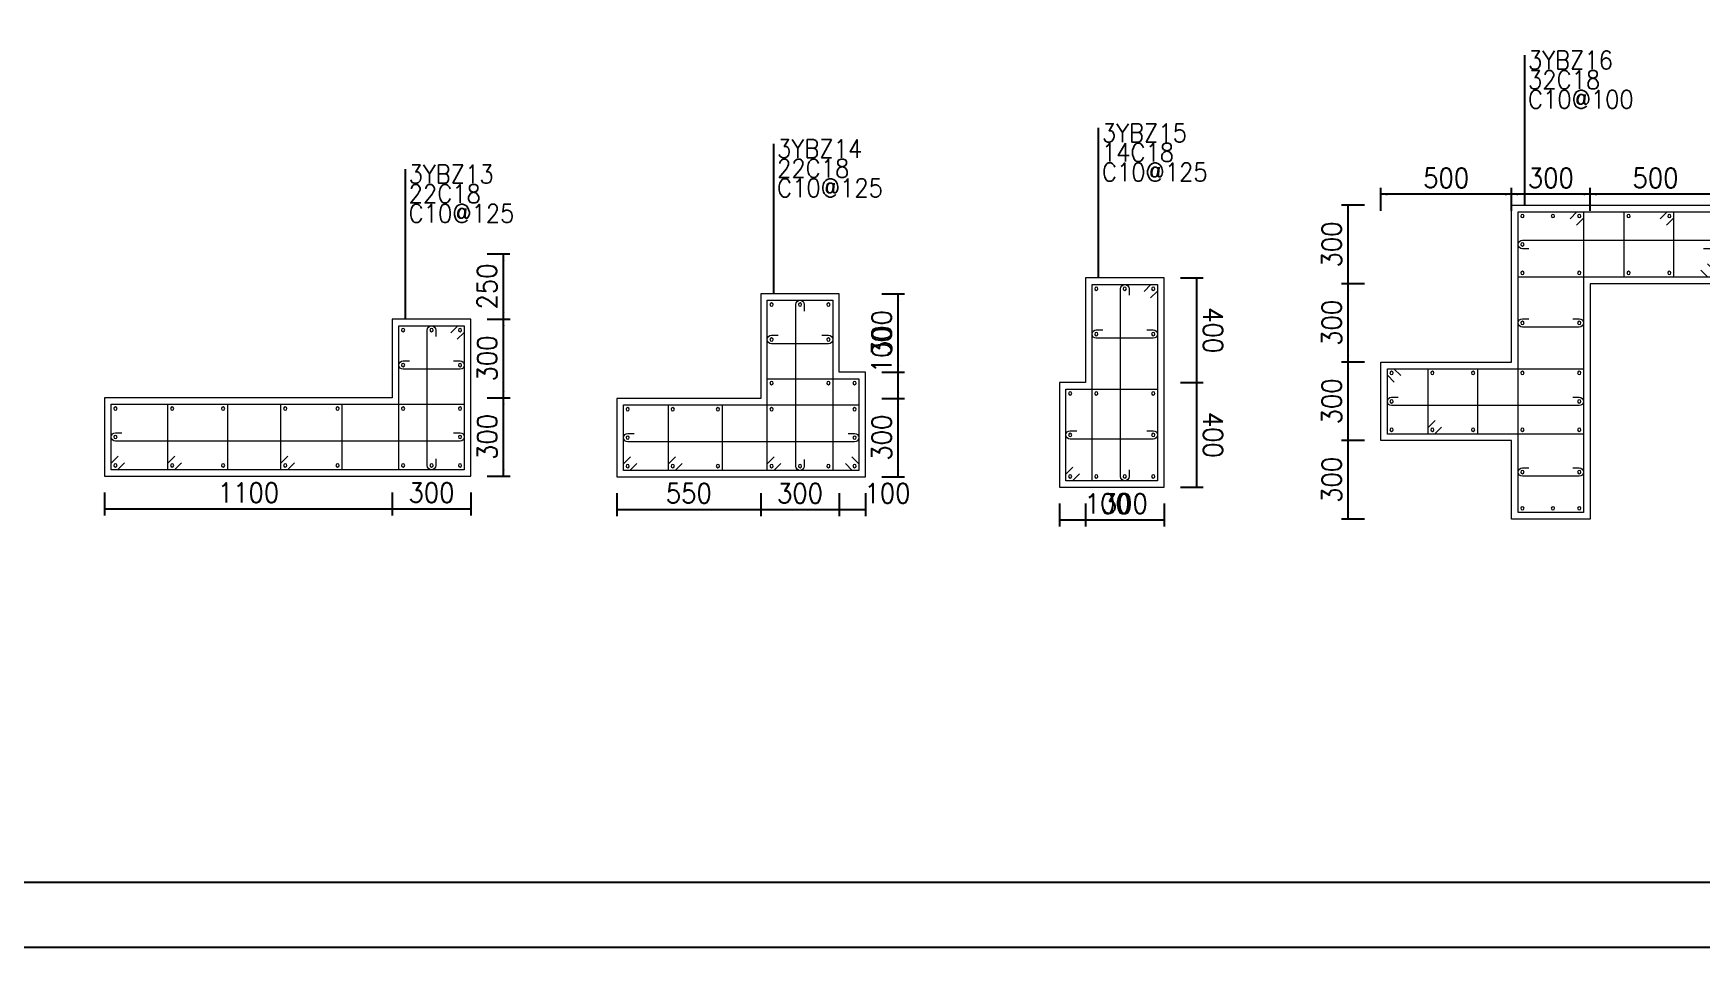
# Model space of a CAD drawing. Extents: x 292423 to 377252, y 106557 to 361882.
# Drawn here: x 310303 to 335798, y 237174 to 251154 of the extents above; entities that cross this region are included whole.
import ezdxf
from ezdxf.enums import TextEntityAlignment as Align

# ---------------------------------------------------------------- set-up
doc = ezdxf.new("R2010")
doc.units = 0
doc.header["$LTSCALE"] = 1000
for name, color, linetype in [('1508', 2, 'Continuous'), ('tk', 7, 'Continuous'), ('Y阴影', 254, 'Continuous')]:
    doc.layers.add(name, color=color, linetype=linetype)
for name, color, linetype, lineweight in [('REIN', 6, 'Continuous', 18), ('Z-柱大样外框', 7, 'ByLayer', 18), ('Z-详图标注', 3, 'Continuous', 18)]:
    doc.layers.add(name, color=color, linetype=linetype, lineweight=lineweight)
doc.styles.get("Standard").update_dxf_attribs({"font": 'standard'})
doc.dimstyles.get("Standard").update_dxf_attribs({"dimtxt": 300, "dimasz": 100, "dimexe": 100, "dimexo": 250, "dimgap": 100, "dimtad": 0, "dimtoh": 1, "dimdec": 0, "dimlfac": 0.25, "dimdsep": 46, "dimcen": 0.09, "dimclrt": 7, "dimadec": 0, "dimazin": 0, "dimtfac": 1, "dimtdec": 4, "dimtofl": 0, "dimtmove": 0, "dimatfit": 3, "dimfxl": 1, "dimtolj": 1, "dimtzin": 0, "dimarcsym": 0})

# ---------------------------------------------------------------- blocks, each defined once
blk = doc.blocks.new('*D13')
at = {"layer": 'Z-详图标注', "color": 0, "linetype": 'ByBlock', "lineweight": -2}
for p, q in [((311392, 244132), (311392, 243782)), ((315791, 244132), (315791, 243782)), ((311392, 243882), (315791, 243882))]:
    blk.add_line(p, q, dxfattribs=at)
for points in [[(311392, 243882), (311492, 243899), (311492, 243866)], [(315791, 243882), (315691, 243866), (315691, 243899)]]:
    blk.add_solid(points, dxfattribs=at)
at = {"layer": 'Z-详图标注', "color": 7, "linetype": 'Continuous', "lineweight": -2, "insert": (313592, 244132), "char_height": 300, "width": 685, "attachment_point": 5, "rotation": 0.0006}
blk.add_mtext('1100', dxfattribs=at)
blk = doc.blocks.new('*D501')
at = {"layer": 'Z-详图标注', "color": 0, "linetype": 'ByBlock', "lineweight": -2}
for p, q in [((315791, 244132), (315791, 243782)), ((316992, 244132), (316992, 243783)), ((315791, 243882), (316992, 243883))]:
    blk.add_line(p, q, dxfattribs=at)
for points in [[(315791, 243882), (315891, 243899), (315891, 243866)], [(316992, 243883), (316892, 243866), (316892, 243899)]]:
    blk.add_solid(points, dxfattribs=at)
at = {"layer": 'Z-详图标注', "color": 7, "linetype": 'Continuous', "lineweight": -2, "insert": (316392, 244132), "char_height": 300, "width": 566.67, "attachment_point": 5, "rotation": 0.0006}
blk.add_mtext('300', dxfattribs=at)
blk = doc.blocks.new('*D560')
at = {"layer": 'Z-详图标注', "color": 0, "linetype": 'ByBlock', "lineweight": -2}
for p, q in [((317242, 245583), (317592, 245583)), ((317492, 244383), (317492, 245583)), ((317242, 244383), (317592, 244383))]:
    blk.add_line(p, q, dxfattribs=at)
for points in [[(317492, 245583), (317509, 245483), (317475, 245483)], [(317492, 244383), (317475, 244483), (317509, 244483)]]:
    blk.add_solid(points, dxfattribs=at)
at = {"layer": 'Z-详图标注', "color": 7, "linetype": 'Continuous', "lineweight": -2, "insert": (317242, 244983), "char_height": 300, "width": 566.67, "attachment_point": 5, "rotation": 90}
blk.add_mtext('300', dxfattribs=at)
blk = doc.blocks.new('*D170')
at = {"layer": 'Z-详图标注', "color": 0, "linetype": 'ByBlock', "lineweight": -2}
for p, q in [((317242, 246783), (317592, 246783)), ((317492, 245583), (317492, 246783)), ((317242, 245583), (317592, 245583))]:
    blk.add_line(p, q, dxfattribs=at)
for points in [[(317492, 246783), (317509, 246683), (317475, 246683)], [(317492, 245583), (317475, 245683), (317509, 245683)]]:
    blk.add_solid(points, dxfattribs=at)
at = {"layer": 'Z-详图标注', "color": 7, "linetype": 'Continuous', "lineweight": -2, "insert": (317242, 246183), "char_height": 300, "width": 566.67, "attachment_point": 5, "rotation": 90}
blk.add_mtext('300', dxfattribs=at)
blk = doc.blocks.new('*D663')
at = {"layer": 'Z-详图标注', "color": 0, "linetype": 'ByBlock', "lineweight": -2}
for p, q in [((317241, 247783), (317591, 247783)), ((317491, 246783), (317491, 247783)), ((317241, 246783), (317591, 246783))]:
    blk.add_line(p, q, dxfattribs=at)
for points in [[(317491, 247783), (317508, 247683), (317474, 247683)], [(317491, 246783), (317474, 246883), (317508, 246883)]]:
    blk.add_solid(points, dxfattribs=at)
at = {"layer": 'Z-详图标注', "color": 7, "linetype": 'Continuous', "lineweight": -2, "insert": (317241, 247283), "char_height": 300, "width": 566.67, "attachment_point": 5, "rotation": 90}
blk.add_mtext('250', dxfattribs=at)
blk = doc.blocks.new('*D270')
at = {"layer": 'Z-详图标注', "color": 0, "linetype": 'ByBlock', "lineweight": -2}
for p, q in [((319226, 244122), (319226, 243772)), ((321426, 244122), (321426, 243772)), ((319226, 243872), (321426, 243872))]:
    blk.add_line(p, q, dxfattribs=at)
for points in [[(319226, 243872), (319326, 243889), (319326, 243856)], [(321426, 243872), (321326, 243856), (321326, 243889)]]:
    blk.add_solid(points, dxfattribs=at)
at = {"layer": 'Z-详图标注', "color": 7, "linetype": 'Continuous', "lineweight": -2, "insert": (320326, 244122), "char_height": 300, "width": 566.67, "attachment_point": 5, "rotation": 359.9999}
blk.add_mtext('550', dxfattribs=at)
blk = doc.blocks.new('*D326')
at = {"layer": 'Z-详图标注', "color": 0, "linetype": 'ByBlock', "lineweight": -2}
for p, q in [((321426, 244122), (321426, 243772)), ((322626, 244122), (322626, 243772)), ((321426, 243872), (322626, 243872))]:
    blk.add_line(p, q, dxfattribs=at)
for points in [[(321426, 243872), (321526, 243889), (321526, 243855)], [(322626, 243872), (322526, 243855), (322526, 243889)]]:
    blk.add_solid(points, dxfattribs=at)
at = {"layer": 'Z-详图标注', "color": 7, "linetype": 'Continuous', "lineweight": -2, "insert": (322026, 244122), "char_height": 300, "width": 566.67, "attachment_point": 5, "rotation": 359.9999}
blk.add_mtext('300', dxfattribs=at)
blk = doc.blocks.new('*D815')
at = {"layer": 'Z-详图标注', "color": 0, "linetype": 'ByBlock', "lineweight": -2}
for p, q in [((322626, 244122), (322626, 243772)), ((323026, 244122), (323026, 243772)), ((322626, 243872), (323026, 243872))]:
    blk.add_line(p, q, dxfattribs=at)
for points in [[(322626, 243872), (322726, 243889), (322726, 243855)], [(323026, 243872), (322926, 243855), (322926, 243889)]]:
    blk.add_solid(points, dxfattribs=at)
at = {"layer": 'Z-详图标注', "color": 7, "linetype": 'Continuous', "lineweight": -2, "insert": (323364, 244122), "char_height": 300, "width": 476.67, "attachment_point": 5, "rotation": 359.9999}
blk.add_mtext('100', dxfattribs=at)
blk = doc.blocks.new('*D527')
at = {"layer": 'Z-详图标注', "color": 0, "linetype": 'ByBlock', "lineweight": -2}
for p, q in [((323276, 245572), (323626, 245572)), ((323526, 244372), (323526, 245572)), ((323276, 244372), (323626, 244372))]:
    blk.add_line(p, q, dxfattribs=at)
for points in [[(323526, 245572), (323543, 245472), (323509, 245472)], [(323526, 244372), (323509, 244472), (323543, 244472)]]:
    blk.add_solid(points, dxfattribs=at)
at = {"layer": 'Z-详图标注', "color": 7, "linetype": 'Continuous', "lineweight": -2, "insert": (323276, 244972), "char_height": 300, "width": 566.67, "attachment_point": 5, "rotation": 89.9999}
blk.add_mtext('300', dxfattribs=at)
blk = doc.blocks.new('*D143')
at = {"layer": 'Z-详图标注', "color": 0, "linetype": 'ByBlock', "lineweight": -2}
for p, q in [((323276, 245972), (323626, 245972)), ((323526, 245572), (323526, 245972)), ((323276, 245572), (323626, 245572))]:
    blk.add_line(p, q, dxfattribs=at)
for points in [[(323526, 245972), (323543, 245872), (323509, 245872)], [(323526, 245572), (323509, 245672), (323543, 245672)]]:
    blk.add_solid(points, dxfattribs=at)
at = {"layer": 'Z-详图标注', "color": 7, "linetype": 'Continuous', "lineweight": -2, "insert": (323276, 246310), "char_height": 300, "width": 476.67, "attachment_point": 5, "rotation": 89.9999}
blk.add_mtext('100', dxfattribs=at)
blk = doc.blocks.new('*D194')
at = {"layer": 'Z-详图标注', "color": 0, "linetype": 'ByBlock', "lineweight": -2}
for p, q in [((323276, 247172), (323626, 247172)), ((323526, 245972), (323526, 247172)), ((323276, 245972), (323626, 245972))]:
    blk.add_line(p, q, dxfattribs=at)
for points in [[(323526, 247172), (323543, 247072), (323509, 247072)], [(323526, 245972), (323509, 246072), (323543, 246072)]]:
    blk.add_solid(points, dxfattribs=at)
at = {"layer": 'Z-详图标注', "color": 7, "linetype": 'Continuous', "lineweight": -2, "insert": (323276, 246572), "char_height": 300, "width": 566.67, "attachment_point": 5, "rotation": 89.9999}
blk.add_mtext('300', dxfattribs=at)
blk = doc.blocks.new('*D688')
at = {"layer": 'Z-详图标注', "color": 0, "linetype": 'ByBlock', "lineweight": -2}
for p, q in [((325992, 243964), (325992, 243614)), ((326392, 243964), (326392, 243614)), ((325992, 243714), (326392, 243714))]:
    blk.add_line(p, q, dxfattribs=at)
for points in [[(325992, 243714), (326092, 243730), (326092, 243697)], [(326392, 243714), (326292, 243697), (326292, 243730)]]:
    blk.add_solid(points, dxfattribs=at)
at = {"layer": 'Z-详图标注', "color": 7, "linetype": 'Continuous', "lineweight": -2, "insert": (326730, 243964), "char_height": 300, "width": 476.67, "attachment_point": 5, "rotation": 0.0002}
blk.add_mtext('100', dxfattribs=at)
blk = doc.blocks.new('*D296')
at = {"layer": 'Z-详图标注', "color": 0, "linetype": 'ByBlock', "lineweight": -2}
for p, q in [((326392, 243964), (326392, 243614)), ((327592, 243964), (327592, 243614)), ((326392, 243714), (327592, 243714))]:
    blk.add_line(p, q, dxfattribs=at)
for points in [[(326392, 243714), (326492, 243730), (326492, 243697)], [(327592, 243714), (327492, 243697), (327492, 243730)]]:
    blk.add_solid(points, dxfattribs=at)
at = {"layer": 'Z-详图标注', "color": 7, "linetype": 'Continuous', "lineweight": -2, "insert": (326992, 243964), "char_height": 300, "width": 566.67, "attachment_point": 5, "rotation": 0.0002}
blk.add_mtext('300', dxfattribs=at)
blk = doc.blocks.new('*D780')
at = {"layer": 'Z-详图标注', "color": 0, "linetype": 'ByBlock', "lineweight": -2}
for p, q in [((327842, 245814), (328192, 245814)), ((328092, 244214), (328092, 245814)), ((327842, 244214), (328192, 244214))]:
    blk.add_line(p, q, dxfattribs=at)
for points in [[(328092, 245814), (328109, 245714), (328075, 245714)], [(328092, 244214), (328075, 244314), (328109, 244314)]]:
    blk.add_solid(points, dxfattribs=at)
at = {"layer": 'Z-详图标注', "color": 7, "linetype": 'Continuous', "lineweight": -2, "insert": (328342, 245014), "char_height": 300, "width": 576.67, "attachment_point": 5, "rotation": 270.0002}
blk.add_mtext('400', dxfattribs=at)
blk = doc.blocks.new('*D840')
at = {"layer": 'Z-详图标注', "color": 0, "linetype": 'ByBlock', "lineweight": -2}
for p, q in [((327842, 247414), (328192, 247414)), ((328092, 245814), (328092, 247414)), ((327842, 245814), (328192, 245814))]:
    blk.add_line(p, q, dxfattribs=at)
for points in [[(328092, 247414), (328109, 247314), (328075, 247314)], [(328092, 245814), (328075, 245914), (328109, 245914)]]:
    blk.add_solid(points, dxfattribs=at)
at = {"layer": 'Z-详图标注', "color": 7, "linetype": 'Continuous', "lineweight": -2, "insert": (328342, 246614), "char_height": 300, "width": 576.67, "attachment_point": 5, "rotation": 270.0002}
blk.add_mtext('400', dxfattribs=at)
blk = doc.blocks.new('*D449')
at = {"layer": 'Z-详图标注', "color": 0, "linetype": 'ByBlock', "lineweight": -2}
for p, q in [((334107, 248443), (334107, 248793)), ((336107, 248693), (334107, 248693)), ((336107, 248443), (336107, 248793))]:
    blk.add_line(p, q, dxfattribs=at)
for points in [[(334107, 248693), (334207, 248710), (334207, 248676)], [(336107, 248693), (336007, 248676), (336007, 248710)]]:
    blk.add_solid(points, dxfattribs=at)
at = {"layer": 'Z-详图标注', "color": 7, "linetype": 'Continuous', "lineweight": -2, "insert": (335107, 248943), "char_height": 300, "width": 566.67, "attachment_point": 5, "rotation": 0.0003}
blk.add_mtext('500', dxfattribs=at)
blk = doc.blocks.new('*D66')
at = {"layer": 'Z-详图标注', "color": 0, "linetype": 'ByBlock', "lineweight": -2}
for p, q in [((332907, 248443), (332907, 248793)), ((334107, 248693), (332907, 248693)), ((334107, 248443), (334107, 248793))]:
    blk.add_line(p, q, dxfattribs=at)
for points in [[(332907, 248693), (333007, 248710), (333007, 248676)], [(334107, 248693), (334007, 248676), (334007, 248710)]]:
    blk.add_solid(points, dxfattribs=at)
at = {"layer": 'Z-详图标注', "color": 7, "linetype": 'Continuous', "lineweight": -2, "insert": (333507, 248943), "char_height": 300, "width": 566.67, "attachment_point": 5, "rotation": 0.0003}
blk.add_mtext('300', dxfattribs=at)
blk = doc.blocks.new('*D553')
at = {"layer": 'Z-详图标注', "color": 0, "linetype": 'ByBlock', "lineweight": -2}
for p, q in [((330907, 248443), (330907, 248793)), ((332907, 248693), (330907, 248693)), ((332907, 248443), (332907, 248793))]:
    blk.add_line(p, q, dxfattribs=at)
for points in [[(330907, 248693), (331007, 248710), (331007, 248676)], [(332907, 248693), (332807, 248676), (332807, 248710)]]:
    blk.add_solid(points, dxfattribs=at)
at = {"layer": 'Z-详图标注', "color": 7, "linetype": 'Continuous', "lineweight": -2, "insert": (331907, 248943), "char_height": 300, "width": 566.67, "attachment_point": 5, "rotation": 0.0003}
blk.add_mtext('500', dxfattribs=at)
blk = doc.blocks.new('*D615')
at = {"layer": 'Z-详图标注', "color": 0, "linetype": 'ByBlock', "lineweight": -2}
for p, q in [((330657, 244927), (330307, 244927)), ((330407, 243727), (330407, 244927)), ((330657, 243727), (330307, 243727))]:
    blk.add_line(p, q, dxfattribs=at)
for points in [[(330407, 244927), (330424, 244827), (330390, 244827)], [(330407, 243727), (330390, 243827), (330424, 243827)]]:
    blk.add_solid(points, dxfattribs=at)
at = {"layer": 'Z-详图标注', "color": 7, "linetype": 'Continuous', "lineweight": -2, "insert": (330157, 244327), "char_height": 300, "width": 566.67, "attachment_point": 5, "rotation": 90}
blk.add_mtext('300', dxfattribs=at)
blk = doc.blocks.new('*D223')
at = {"layer": 'Z-详图标注', "color": 0, "linetype": 'ByBlock', "lineweight": -2}
for p, q in [((330657, 246127), (330307, 246127)), ((330407, 244927), (330407, 246127)), ((330657, 244927), (330307, 244927))]:
    blk.add_line(p, q, dxfattribs=at)
for points in [[(330407, 246127), (330424, 246027), (330390, 246027)], [(330407, 244927), (330390, 245027), (330424, 245027)]]:
    blk.add_solid(points, dxfattribs=at)
at = {"layer": 'Z-详图标注', "color": 7, "linetype": 'Continuous', "lineweight": -2, "insert": (330157, 245527), "char_height": 300, "width": 566.67, "attachment_point": 5, "rotation": 90}
blk.add_mtext('300', dxfattribs=at)
blk = doc.blocks.new('*D717')
at = {"layer": 'Z-详图标注', "color": 0, "linetype": 'ByBlock', "lineweight": -2}
for p, q in [((330657, 247326), (330307, 247326)), ((330407, 246127), (330407, 247326)), ((330657, 246127), (330307, 246127))]:
    blk.add_line(p, q, dxfattribs=at)
for points in [[(330407, 247326), (330424, 247226), (330390, 247226)], [(330407, 246127), (330390, 246227), (330424, 246227)]]:
    blk.add_solid(points, dxfattribs=at)
at = {"layer": 'Z-详图标注', "color": 7, "linetype": 'Continuous', "lineweight": -2, "insert": (330157, 246727), "char_height": 300, "width": 566.67, "attachment_point": 5, "rotation": 90}
blk.add_mtext('300', dxfattribs=at)
blk = doc.blocks.new('*D325')
at = {"layer": 'Z-详图标注', "color": 0, "linetype": 'ByBlock', "lineweight": -2}
for p, q in [((330657, 248526), (330307, 248526)), ((330407, 247326), (330407, 248526)), ((330657, 247326), (330307, 247326))]:
    blk.add_line(p, q, dxfattribs=at)
for points in [[(330407, 248526), (330424, 248426), (330390, 248426)], [(330407, 247326), (330390, 247426), (330424, 247426)]]:
    blk.add_solid(points, dxfattribs=at)
at = {"layer": 'Z-详图标注', "color": 7, "linetype": 'Continuous', "lineweight": -2, "insert": (330157, 247926), "char_height": 300, "width": 566.67, "attachment_point": 5, "rotation": 90}
blk.add_mtext('300', dxfattribs=at)
blk = doc.blocks.new('A1tk')
at = {"layer": 'tk', "color": 5}
blk.add_lwpolyline([(0, 0), (0, 59400), (84100, 59400), (84100, 0)], close=True, dxfattribs=at)
at = {"layer": 'tk'}
blk.add_lwpolyline([(2500, 1000), (83100, 1000), (83100, 58400), (2500, 58400)], close=True, dxfattribs=at)

msp = doc.modelspace()

# ---------------------------------------------------------------- linework, layer by layer
at = {"layer": 'REIN', "color": 6}
for points in [[(335900.9, 247632.2), (336006.9, 247526.1), (336006.9, 247426.1), (333006.9, 247426.1), (333006.9, 248426.1), (336006.9, 248426.1), (336006.9, 247426.1), (335906.9, 247426.1), (335800.9, 247532.2)], [(333800.8, 248320), (333906.9, 248426.1), (334006.9, 248426.1), (334006.9, 243826.9), (333006.9, 243826.9), (333006.9, 248426.1), (334006.9, 248426.1), (334006.9, 248326.1), (333900.8, 248220)], [(335177.5, 248320.1), (335283.6, 248426.1), (335383.6, 248426.1), (335383.6, 247426.1), (334630.2, 247426.1), (334630.2, 248426.1), (335383.6, 248426.1), (335383.6, 248326.1), (335277.5, 248220.1)], [(327286, 247207.8), (327392, 247313.8), (327492, 247313.8), (327492, 244313.8), (326492, 244313.8), (326492, 247313.8), (327492, 247313.8), (327492, 247213.8), (327386, 247107.8)], [(321732.1, 244578.2), (321626, 244472.2), (321526, 244472.2), (321526, 247072.1), (322526, 247072.1), (322526, 244472.2), (321526, 244472.2), (321526, 244572.2), (321632.1, 244678.2)], [(316686.1, 246576.5), (316792.1, 246682.5), (316892.1, 246682.5), (316892.1, 244482.5), (315891, 244482.5), (315891, 246682.5), (316892.1, 246682.5), (316892.1, 246582.5), (316786.1, 246476.5)], [(331113, 245821), (331006.9, 245927), (331006.9, 246027), (334006.9, 246027), (334006.9, 245027), (331006.9, 245027), (331006.9, 246027), (331106.9, 246027), (331213, 245921)], [(331836.3, 245133.1), (331730.2, 245027), (331630.2, 245027), (331630.2, 246027), (332383.6, 246027), (332383.6, 245027), (331630.2, 245027), (331630.2, 245127), (331736.3, 245233.1)], [(322820, 244678.2), (322926, 244572.2), (322926, 244472.2), (321526, 244472.2), (321526, 245872.1), (322926, 245872.1), (322926, 244472.2), (322826, 244472.2), (322720, 244578.2)], [(326298.1, 244419.9), (326192, 244313.8), (326092, 244313.8), (326092, 245713.8), (327492, 245713.8), (327492, 244313.8), (326092, 244313.8), (326092, 244413.8), (326198.1, 244519.9)], [(311698.2, 244588.5), (311592.2, 244482.4), (311492.2, 244482.4), (311492.1, 245482.4), (316892.1, 245482.5), (316892.1, 244482.5), (311492.2, 244482.4), (311492.2, 244582.4), (311598.2, 244688.5)], [(312566.6, 244588.5), (312460.6, 244482.5), (312360.6, 244482.5), (312360.6, 245482.5), (313269.2, 245482.5), (313269.2, 244482.5), (312360.6, 244482.5), (312360.6, 244582.5), (312466.6, 244688.5)], [(314295.2, 244588.5), (314189.2, 244482.5), (314089.2, 244482.5), (314089.1, 245482.5), (315020.8, 245482.5), (315020.8, 244482.5), (314089.2, 244482.5), (314089.2, 244582.5), (314195.2, 244688.5)], [(319532.1, 244578.2), (319426, 244472.2), (319326, 244472.2), (319326, 245472.1), (322926, 245472.1), (322926, 244472.2), (319326, 244472.2), (319326, 244572.2), (319432.1, 244678.2)], [(320222.1, 244578.2), (320116, 244472.2), (320016, 244472.2), (320016, 245472.1), (320836, 245472.1), (320836, 244472.2), (320016, 244472.2), (320016, 244572.2), (320122.1, 244678.2)]]:
    msp.add_lwpolyline(points, dxfattribs=at)
for points in [[(333046.9, 248361.1, 1), (333096.9, 248361.1, 1)], [(333514.4, 248361.1, 1), (333564.4, 248361.1, 1)], [(333916.9, 248361.1, 1), (333966.9, 248361.1, 1)], [(334670.2, 248361.1, 1), (334720.2, 248361.1, 1)], [(335293.6, 248361.1, 1), (335343.6, 248361.1, 1)], [(333046.9, 247926.1, 1), (333096.9, 247926.1, 1)], [(333046.9, 247491.1, 1), (333096.9, 247491.1, 1)], [(333916.9, 247491.1, 1), (333966.9, 247491.1, 1)], [(334670.2, 247491.1, 1), (334720.2, 247491.1, 1)], [(335293.6, 247491.1, 1), (335343.6, 247491.1, 1)], [(326532, 247248.8, 1), (326582, 247248.8, 1)], [(326967, 247248.8, 1), (327017, 247248.8, 1)], [(327402, 247248.8, 1), (327452, 247248.8, 1)], [(321566, 247007.1, 1), (321616, 247007.1, 1)], [(322001, 247007.1, 1), (322051, 247007.1, 1)], [(322436, 247007.1, 1), (322486, 247007.1, 1)], [(315931, 246617.5, 1), (315981, 246617.5, 1)], [(316366.6, 246617.5, 1), (316416.6, 246617.5, 1)], [(316802.1, 246617.5, 1), (316852.1, 246617.5, 1)], [(326532, 246556.1, 1), (326582, 246556.1, 1)], [(327402, 246556.1, 1), (327452, 246556.1, 1)], [(333046.9, 246726.6, 1), (333096.9, 246726.6, 1)], [(333916.9, 246726.6, 1), (333966.9, 246726.6, 1)], [(321566, 246472.1, 1), (321616, 246472.1, 1)], [(322436, 246472.1, 1), (322486, 246472.1, 1)], [(315931, 246082.5, 1), (315981, 246082.5, 1)], [(316802.1, 246082.5, 1), (316852.1, 246082.5, 1)], [(321566, 245807.1, 1), (321616, 245807.1, 1)], [(322436, 245807.1, 1), (322486, 245807.1, 1)], [(322836, 245807.1, 1), (322886, 245807.1, 1)], [(331046.9, 245962, 1), (331096.9, 245962, 1)], [(331670.2, 245962, 1), (331720.2, 245962, 1)], [(332293.6, 245962, 1), (332343.6, 245962, 1)], [(333046.9, 245962, 1), (333096.9, 245962, 1)], [(333916.9, 245962, 1), (333966.9, 245962, 1)], [(326132, 245648.8, 1), (326182, 245648.8, 1)], [(326532, 245648.8, 1), (326582, 245648.8, 1)], [(327402, 245648.8, 1), (327452, 245648.8, 1)], [(331046.9, 245527, 1), (331096.9, 245527, 1)], [(333916.9, 245527, 1), (333966.9, 245527, 1)], [(311532.1, 245417.4, 1), (311582.1, 245417.4, 1)], [(312400.6, 245417.5, 1), (312450.6, 245417.5, 1)], [(313179.2, 245417.5, 1), (313229.2, 245417.5, 1)], [(314129.1, 245417.5, 1), (314179.1, 245417.5, 1)], [(314930.8, 245417.5, 1), (314980.8, 245417.5, 1)], [(315931, 245417.5, 1), (315981, 245417.5, 1)], [(316802.1, 245417.5, 1), (316852.1, 245417.5, 1)], [(319366, 245407.1, 1), (319416, 245407.1, 1)], [(320056, 245407.1, 1), (320106, 245407.1, 1)], [(320746, 245407.1, 1), (320796, 245407.1, 1)], [(321566, 245407.1, 1), (321616, 245407.1, 1)], [(322836, 245407.1, 1), (322886, 245407.1, 1)], [(311532.1, 244982.4, 1), (311582.1, 244982.4, 1)], [(316802.1, 244982.5, 1), (316852.1, 244982.5, 1)], [(326132, 245013.8, 1), (326182, 245013.8, 1)], [(327402, 245013.8, 1), (327452, 245013.8, 1)], [(331046.9, 245092, 1), (331096.9, 245092, 1)], [(331670.2, 245092, 1), (331720.2, 245092, 1)], [(332293.6, 245092, 1), (332343.6, 245092, 1)], [(333046.9, 245092, 1), (333096.9, 245092, 1)], [(333916.9, 245092, 1), (333966.9, 245092, 1)], [(319366, 244972.1, 1), (319416, 244972.1, 1)], [(322836, 244972.1, 1), (322886, 244972.1, 1)], [(311532.2, 244547.4, 1), (311582.2, 244547.4, 1)], [(312400.6, 244547.5, 1), (312450.6, 244547.5, 1)], [(313179.2, 244547.5, 1), (313229.2, 244547.5, 1)], [(314129.2, 244547.5, 1), (314179.2, 244547.5, 1)], [(314930.8, 244547.5, 1), (314980.8, 244547.5, 1)], [(315931, 244547.5, 1), (315981, 244547.5, 1)], [(316366.6, 244547.5, 1), (316416.6, 244547.5, 1)], [(316802.1, 244547.5, 1), (316852.1, 244547.5, 1)], [(319366, 244537.2, 1), (319416, 244537.2, 1)], [(320056, 244537.2, 1), (320106, 244537.2, 1)], [(320746, 244537.2, 1), (320796, 244537.2, 1)], [(321566, 244537.2, 1), (321616, 244537.2, 1)], [(322001, 244537.2, 1), (322051, 244537.2, 1)], [(322436, 244537.2, 1), (322486, 244537.2, 1)], [(322836, 244537.2, 1), (322886, 244537.2, 1)], [(326132, 244378.8, 1), (326182, 244378.8, 1)], [(326532, 244378.8, 1), (326582, 244378.8, 1)], [(326967, 244378.8, 1), (327017, 244378.8, 1)], [(327402, 244378.8, 1), (327452, 244378.8, 1)], [(333046.9, 244446, 1), (333096.9, 244446, 1)], [(333916.9, 244446, 1), (333966.9, 244446, 1)], [(333046.9, 243891.9, 1), (333096.9, 243891.9, 1)], [(333514.5, 243891.9, 1), (333564.5, 243891.9, 1)], [(333916.9, 243891.9, 1), (333966.9, 243891.9, 1)]]:
    msp.add_lwpolyline(points, format="xyb", close=True, dxfattribs=at)
for points in [[(333171.9, 247861.1), (333071.9, 247861.1, -1), (333071.9, 247991.1), (335941.9, 247991.1, -1), (335941.9, 247861.1), (335841.9, 247861.1)], [(327057, 244478.8), (327057, 244378.8, -1), (326927, 244378.8), (326927, 247248.8, -1), (327057, 247248.8), (327057, 247148.8)], [(322091, 244637.2), (322091, 244537.2, -1), (321961, 244537.2), (321961, 247007.1, -1), (322091, 247007.1), (322091, 246907.1)], [(333841.9, 246791.6), (333941.9, 246791.6, -1), (333941.9, 246661.6), (333071.9, 246661.6, -1), (333071.9, 246791.6), (333171.9, 246791.6)], [(316456.6, 244647.5), (316456.6, 244547.5, -1), (316326.6, 244547.5), (316326.6, 246617.5, -1), (316456.6, 246617.5), (316456.6, 246517.5)], [(322361, 246537.1), (322461, 246537.1, -1), (322461, 246407.1), (321591, 246407.1, -1), (321591, 246537.1), (321691, 246537.1)], [(327327, 246621.1), (327427, 246621.1, -1), (327427, 246491.1), (326557, 246491.1, -1), (326557, 246621.1), (326657, 246621.1)], [(316727.1, 246147.5), (316827.1, 246147.5, -1), (316827.1, 246017.5), (315956, 246017.5, -1), (315956, 246147.5), (316056, 246147.5)], [(333841.9, 245592), (333941.9, 245592, -1), (333941.9, 245462), (331071.9, 245462, -1), (331071.9, 245592), (331171.9, 245592)], [(316727.1, 245047.5), (316827.1, 245047.5, -1), (316827.1, 244917.5), (311557.1, 244917.4, -1), (311557.1, 245047.4), (311657.1, 245047.5)], [(322761, 245037.1), (322861, 245037.1, -1), (322861, 244907.1), (319391, 244907.1, -1), (319391, 245037.1), (319491, 245037.1)], [(327327, 245078.8), (327427, 245078.8, -1), (327427, 244948.8), (326157, 244948.8, -1), (326157, 245078.8), (326257, 245078.8)], [(333841.9, 244511), (333941.9, 244511, -1), (333941.9, 244381), (333071.9, 244381, -1), (333071.9, 244511), (333171.9, 244511)]]:
    msp.add_lwpolyline(points, format="xyb", dxfattribs=at)
at = {"layer": 'Y阴影'}
for p, q in [((333106.9, 248521.1), (333106.9, 250821.1)), ((326592, 247408.8), (326592, 249708.8)), ((321626, 247167.1), (321626, 249467.1)), ((315991, 246777.5), (315991, 249077.5))]:
    msp.add_line(p, q, dxfattribs=at)
at = {"layer": 'Z-柱大样外框'}
for points in [[(332906.9, 248526.1), (336106.9, 248526.1), (336106.9, 247326.1), (334106.9, 247326.1), (334106.9, 243726.9), (332906.9, 243726.9), (332906.9, 244927), (330906.9, 244927), (330906.9, 246127), (332906.9, 246127), (332906.9, 248526.1)], [(326392, 245813.8), (325992, 245813.8), (325992, 244213.8), (327592, 244213.8), (327592, 247413.8), (326392, 247413.8), (326392, 245813.8)], [(319226, 245572.1), (319226, 244372.2), (323026, 244372.1), (323026, 245972.1), (322626, 245972.1), (322626, 247172.1), (321426, 247172.1), (321426, 245572.1), (319226, 245572.1)], [(311392.1, 245582.4), (311392.2, 244382.4), (316992.1, 244382.5), (316992.1, 246782.5), (315791, 246782.5), (315791, 245582.5), (311392.1, 245582.4)]]:
    msp.add_lwpolyline(points, close=True, dxfattribs=at)

# ---------------------------------------------------------------- block references
at = {"layer": '1508'}
msp.add_blockref('A1tk', (292422.6, 237173.9), dxfattribs=at)

# ---------------------------------------------------------------- texts
at = {"layer": 'Y阴影'}
for s, p in [('3YBZ16', (333156.9, 250521.1)), ('32C18', (333156.9, 250221.1)), ('C10@100', (333156.9, 249921.1)), ('3YBZ15', (326642, 249408.8)), ('3YBZ14', (321676, 249167.1)), ('14C18', (326642, 249108.8)), ('3YBZ13', (316041, 248777.5)), ('22C18', (321676, 248867.1)), ('C10@125', (326642, 248808.8)), ('22C18', (316041, 248477.5)), ('C10@125', (321676, 248567.1)), ('C10@125', (316041, 248177.5))]:
    msp.add_text(s, height=280, dxfattribs=at).set_placement(p, align=Align.BOTTOM_LEFT)

# ---------------------------------------------------------------- dimensions: what is measured, and where the dimension line sits
at = {"layer": 'Z-详图标注'}
for base, p1, p2, angle, picture, middle in [((330906.9, 248693), (332906.9, 248193), (330906.9, 248193), 180.00031, '*D553', (331906.9, 248943)), ((332906.9, 248693), (334106.9, 248193), (332906.9, 248193), 180.00031, '*D66', (333506.9, 248943)), ((334106.9, 248693), (336106.9, 248193.1), (334106.9, 248193), 180.00031, '*D449', (335106.9, 248943.1)), ((330406.9, 248526.1), (330906.9, 247326.1), (330906.9, 248526.1), 90, '*D325', (330156.9, 247926.1)), ((317491, 247782.5), (316991, 246782.5), (316991, 247782.5), 90, '*D663', (317241, 247282.5)), ((328092, 247413.8), (327592, 245813.8), (327592, 247413.8), 90.00019, '*D840', (328342, 246613.8)), ((330406.9, 247326.1), (330906.9, 246127), (330906.9, 247326.1), 90, '*D717', (330156.9, 246726.6)), ((323526, 247172.1), (323026, 245972.1), (323026, 247172.1), 89.99993, '*D194', (323276, 246572.1)), ((317492.1, 246782.5), (316992.1, 245582.5), (316992.1, 246782.5), 90, '*D170', (317242.1, 246182.5)), ((323526, 245972.1), (323026, 245572.1), (323026, 245972.1), 89.99993, '*D143', (323276, 245772.1)), ((330406.9, 246127), (330906.9, 244927), (330906.9, 246127), 90, '*D223', (330156.9, 245527)), ((328092, 245813.9), (327592, 244213.8), (327592, 245813.8), 90.00019, '*D780', (328342, 245013.8)), ((317492.1, 245582.5), (316992.1, 244382.5), (316992.1, 245582.5), 90, '*D560', (317242.1, 244982.5)), ((323526, 245572.1), (323026, 244372.1), (323026, 245572.1), 89.99993, '*D527', (323276, 244972.1)), ((330406.9, 244927), (330906.9, 243726.9), (330906.9, 244927), 90, '*D615', (330156.9, 244326.9)), ((315791, 243882.5), (311392.2, 244382.4), (315791, 244382.5), 0.00062, '*D13', (313591.6, 244132.5)), ((316992.1, 243882.5), (315791, 244382.5), (316992.1, 244382.5), 0.00062, '*D501', (316391.6, 244132.5)), ((321426, 243872.2), (319226, 244372.2), (321426, 244372.2), 359.99986, '*D270', (320326, 244122.2)), ((322626, 243872.1), (321426, 244372.2), (322626, 244372.1), 359.99986, '*D326', (322026, 244122.2)), ((323026, 243872.1), (322626, 244372.1), (323026, 244372.1), 359.99986, '*D815', (322826, 244122.2)), ((326392, 243713.8), (325992, 244213.8), (326392, 244213.8), 0.00016, '*D688', (326192, 243963.8)), ((327592, 243713.8), (326392, 244213.8), (327592, 244213.8), 0.00016, '*D296', (326992, 243963.8))]:
    dim = msp.add_linear_dim(base=base, p1=p1, p2=p2, angle=angle, dimstyle='Standard', dxfattribs=at)
    dim.commit()
    dim.dimension.update_dxf_attribs({"geometry": picture, "text_midpoint": middle})

doc.saveas('drawing.dxf')
